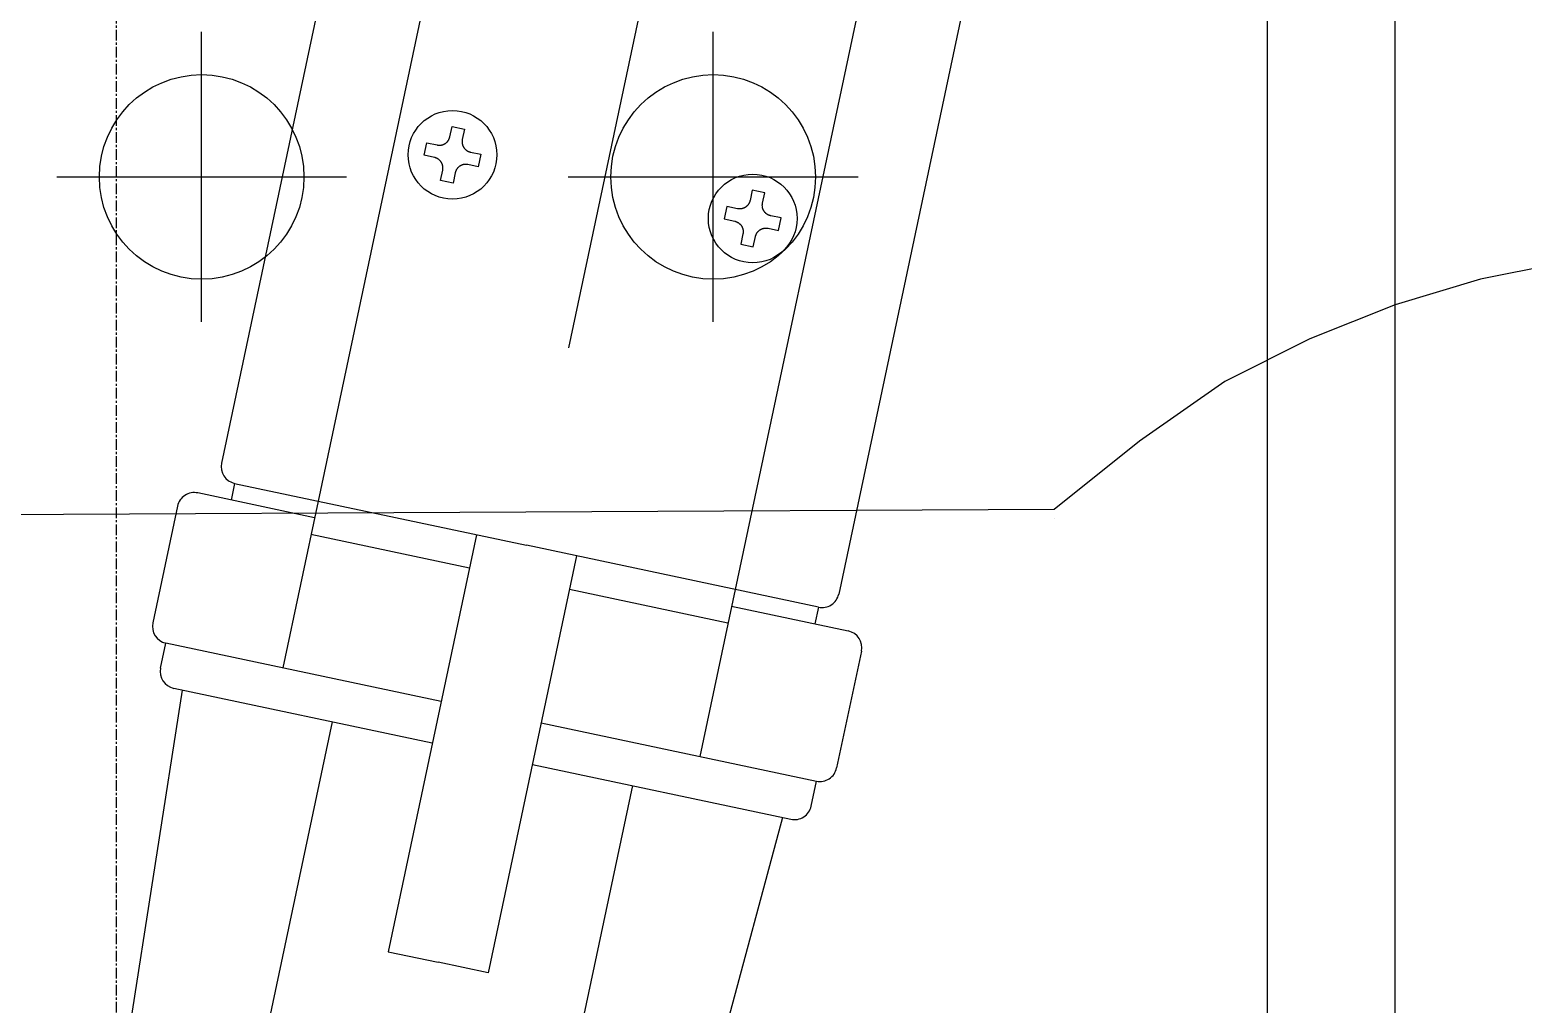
# Model space of a CAD drawing. Extents: x -668440 to 1010955, y -1678500 to 210463.
# Drawn here: x -319304 to -317552, y -898649 to -897506 of the extents above; entities that cross this region are included whole.
import ezdxf

# ---------------------------------------------------------------- set-up
doc = ezdxf.new("R2010")
doc.units = 0
doc.header["$MEASUREMENT"] = 0
doc.linetypes.add('CENTER', pattern=[2, 1.25, -0.25, 0.25, -0.25])
doc.layers.get('0').update_dxf_attribs({"color": 3, "linetype": 'CONTINUOUS'})
for name, color, linetype in [('100', 5, 'CENTER'), ('BOLT', 4, 'CONTINUOUS'), ('C400-R25-6M22_d', 7, 'CONTINUOUS'), ('chole', 7, 'CONTINUOUS'), ('COL_H-300x300x10x15x13', 7, 'CONTINUOUS'), ('cwr_d', 7, 'CONTINUOUS'), ('注記', 3, 'CONTINUOUS')]:
    doc.layers.add(name, color=color, linetype=linetype)

# ---------------------------------------------------------------- blocks, each defined once
blk = doc.blocks.new('tc02')
at = {"layer": '注記', "color": 4}
blk.add_line((-18602.46, 32824.25), (-18602.46, 32699.28), dxfattribs=at)
at = {"layer": '注記', "color": 4, "linetype": 'Continuous'}
for p, q in [((-18639.46, 32787.62), (-18639.46, 32677.62)), ((-18565.46, 32787.62), (-18565.46, 32677.62)), ((-18627.46, 32765.62), (-18627.46, 32675.62)), ((-18577.46, 32765.62), (-18577.46, 32675.62)), ((-18621.21, 32721.87), (-18619.71, 32721.87)), ((-18621.21, 32720.62), (-18621.21, 32721.87)), ((-18619.71, 32721.87), (-18619.71, 32720.62)), ((-18583.71, 32721.87), (-18585.21, 32721.87)), ((-18585.21, 32721.87), (-18585.21, 32720.62)), ((-18583.71, 32720.62), (-18583.71, 32721.87)), ((-18621.55, 32719.75), (-18621.53, 32719.78)), ((-18621.53, 32719.78), (-18621.51, 32719.8)), ((-18621.51, 32719.8), (-18621.49, 32719.82)), ((-18621.49, 32719.82), (-18621.47, 32719.85)), ((-18621.47, 32719.85), (-18621.46, 32719.87)), ((-18621.46, 32719.87), (-18621.44, 32719.9)), ((-18621.44, 32719.9), (-18621.42, 32719.92)), ((-18621.42, 32719.92), (-18621.4, 32719.95)), ((-18621.4, 32719.95), (-18621.39, 32719.97)), ((-18621.39, 32719.97), (-18621.37, 32720)), ((-18621.37, 32720), (-18621.36, 32720.03)), ((-18621.36, 32720.03), (-18621.34, 32720.05)), ((-18621.34, 32720.05), (-18621.33, 32720.08)), ((-18621.33, 32720.08), (-18621.32, 32720.11)), ((-18621.32, 32720.11), (-18621.31, 32720.14)), ((-18621.31, 32720.14), (-18621.29, 32720.17)), ((-18621.29, 32720.17), (-18621.28, 32720.2)), ((-18621.28, 32720.2), (-18621.27, 32720.22)), ((-18621.27, 32720.22), (-18621.26, 32720.25)), ((-18621.26, 32720.28), (-18621.25, 32720.31)), ((-18621.26, 32720.25), (-18621.26, 32720.28)), ((-18621.25, 32720.31), (-18621.24, 32720.34)), ((-18621.24, 32720.34), (-18621.23, 32720.37)), ((-18621.23, 32720.4), (-18621.22, 32720.43)), ((-18621.23, 32720.37), (-18621.23, 32720.4)), ((-18621.22, 32720.49), (-18621.21, 32720.53)), ((-18621.22, 32720.46), (-18621.22, 32720.49)), ((-18621.22, 32720.43), (-18621.22, 32720.46)), ((-18621.21, 32720.59), (-18621.21, 32720.62)), ((-18621.21, 32720.56), (-18621.21, 32720.59)), ((-18621.21, 32720.53), (-18621.21, 32720.56)), ((-18619.71, 32720.62), (-18619.71, 32720.59)), ((-18619.71, 32720.59), (-18619.71, 32720.56)), ((-18619.71, 32720.56), (-18619.71, 32720.52)), ((-18619.71, 32720.52), (-18619.7, 32720.49)), ((-18619.7, 32720.49), (-18619.7, 32720.46)), ((-18619.7, 32720.46), (-18619.7, 32720.43)), ((-18619.7, 32720.43), (-18619.69, 32720.4)), ((-18619.69, 32720.4), (-18619.69, 32720.37)), ((-18619.69, 32720.37), (-18619.68, 32720.34)), ((-18619.68, 32720.34), (-18619.67, 32720.31)), ((-18619.67, 32720.31), (-18619.67, 32720.28)), ((-18619.67, 32720.28), (-18619.66, 32720.25)), ((-18619.66, 32720.25), (-18619.65, 32720.22)), ((-18619.65, 32720.22), (-18619.64, 32720.2)), ((-18619.64, 32720.2), (-18619.63, 32720.17)), ((-18619.63, 32720.17), (-18619.62, 32720.14)), ((-18619.62, 32720.14), (-18619.6, 32720.11)), ((-18619.6, 32720.11), (-18619.59, 32720.08)), ((-18619.59, 32720.08), (-18619.58, 32720.05)), ((-18619.58, 32720.05), (-18619.56, 32720.03)), ((-18619.56, 32720.03), (-18619.55, 32720)), ((-18619.55, 32720), (-18619.53, 32719.97)), ((-18619.53, 32719.97), (-18619.52, 32719.95)), ((-18619.52, 32719.95), (-18619.5, 32719.92)), ((-18619.5, 32719.92), (-18619.48, 32719.9)), ((-18619.48, 32719.9), (-18619.46, 32719.87)), ((-18619.46, 32719.87), (-18619.45, 32719.85)), ((-18619.45, 32719.85), (-18619.43, 32719.82)), ((-18619.43, 32719.82), (-18619.41, 32719.8)), ((-18619.41, 32719.8), (-18619.39, 32719.78)), ((-18619.39, 32719.78), (-18619.37, 32719.75)), ((-18585.53, 32719.78), (-18585.55, 32719.75)), ((-18585.51, 32719.8), (-18585.53, 32719.78)), ((-18585.49, 32719.82), (-18585.51, 32719.8)), ((-18585.47, 32719.85), (-18585.49, 32719.82)), ((-18585.46, 32719.87), (-18585.47, 32719.85)), ((-18585.44, 32719.9), (-18585.46, 32719.87)), ((-18585.42, 32719.92), (-18585.44, 32719.9)), ((-18585.4, 32719.95), (-18585.42, 32719.92)), ((-18585.39, 32719.97), (-18585.4, 32719.95)), ((-18585.37, 32720), (-18585.39, 32719.97)), ((-18585.36, 32720.03), (-18585.37, 32720)), ((-18585.34, 32720.05), (-18585.36, 32720.03)), ((-18585.33, 32720.08), (-18585.34, 32720.05)), ((-18585.32, 32720.11), (-18585.33, 32720.08)), ((-18585.31, 32720.14), (-18585.32, 32720.11)), ((-18585.29, 32720.17), (-18585.31, 32720.14)), ((-18585.28, 32720.2), (-18585.29, 32720.17)), ((-18585.27, 32720.22), (-18585.28, 32720.2)), ((-18585.26, 32720.25), (-18585.27, 32720.22)), ((-18585.25, 32720.31), (-18585.26, 32720.28)), ((-18585.26, 32720.28), (-18585.26, 32720.25)), ((-18585.24, 32720.34), (-18585.25, 32720.31)), ((-18585.23, 32720.37), (-18585.24, 32720.34)), ((-18585.22, 32720.43), (-18585.23, 32720.4)), ((-18585.23, 32720.4), (-18585.23, 32720.37)), ((-18585.21, 32720.53), (-18585.22, 32720.49)), ((-18585.22, 32720.49), (-18585.22, 32720.46)), ((-18585.22, 32720.46), (-18585.22, 32720.43)), ((-18585.21, 32720.62), (-18585.21, 32720.59)), ((-18585.21, 32720.59), (-18585.21, 32720.56)), ((-18585.21, 32720.56), (-18585.21, 32720.53)), ((-18583.71, 32720.59), (-18583.71, 32720.62)), ((-18583.71, 32720.56), (-18583.71, 32720.59)), ((-18583.71, 32720.52), (-18583.71, 32720.56)), ((-18583.7, 32720.49), (-18583.71, 32720.52)), ((-18583.7, 32720.46), (-18583.7, 32720.49)), ((-18583.7, 32720.43), (-18583.7, 32720.46)), ((-18583.69, 32720.4), (-18583.7, 32720.43)), ((-18583.69, 32720.37), (-18583.69, 32720.4)), ((-18583.68, 32720.34), (-18583.69, 32720.37)), ((-18583.67, 32720.31), (-18583.68, 32720.34)), ((-18583.67, 32720.28), (-18583.67, 32720.31)), ((-18583.66, 32720.25), (-18583.67, 32720.28)), ((-18583.65, 32720.22), (-18583.66, 32720.25)), ((-18583.64, 32720.2), (-18583.65, 32720.22)), ((-18583.63, 32720.17), (-18583.64, 32720.2)), ((-18583.62, 32720.14), (-18583.63, 32720.17)), ((-18583.6, 32720.11), (-18583.62, 32720.14)), ((-18583.59, 32720.08), (-18583.6, 32720.11)), ((-18583.58, 32720.05), (-18583.59, 32720.08)), ((-18583.56, 32720.03), (-18583.58, 32720.05)), ((-18583.55, 32720), (-18583.56, 32720.03)), ((-18583.53, 32719.97), (-18583.55, 32720)), ((-18583.52, 32719.95), (-18583.53, 32719.97)), ((-18583.5, 32719.92), (-18583.52, 32719.95)), ((-18583.48, 32719.9), (-18583.5, 32719.92)), ((-18583.46, 32719.87), (-18583.48, 32719.9)), ((-18583.45, 32719.85), (-18583.46, 32719.87)), ((-18583.43, 32719.82), (-18583.45, 32719.85)), ((-18583.41, 32719.8), (-18583.43, 32719.82)), ((-18583.39, 32719.78), (-18583.41, 32719.8)), ((-18583.37, 32719.75), (-18583.39, 32719.78)), ((-18623.71, 32717.87), (-18623.71, 32719.37)), ((-18623.71, 32719.37), (-18622.46, 32719.37)), ((-18622.46, 32719.37), (-18622.43, 32719.37)), ((-18622.43, 32719.37), (-18622.4, 32719.37)), ((-18622.4, 32719.37), (-18622.37, 32719.37)), ((-18622.37, 32719.37), (-18622.34, 32719.37)), ((-18622.34, 32719.37), (-18622.31, 32719.38)), ((-18622.31, 32719.38), (-18622.28, 32719.38)), ((-18622.28, 32719.38), (-18622.25, 32719.39)), ((-18622.25, 32719.39), (-18622.22, 32719.39)), ((-18622.22, 32719.39), (-18622.19, 32719.4)), ((-18622.19, 32719.4), (-18622.16, 32719.4)), ((-18622.16, 32719.4), (-18622.13, 32719.41)), ((-18622.13, 32719.41), (-18622.1, 32719.42)), ((-18622.1, 32719.42), (-18622.07, 32719.43)), ((-18622.07, 32719.43), (-18622.04, 32719.44)), ((-18622.04, 32719.44), (-18622.01, 32719.45)), ((-18622.01, 32719.45), (-18621.98, 32719.46)), ((-18621.98, 32719.46), (-18621.95, 32719.47)), ((-18621.95, 32719.47), (-18621.93, 32719.49)), ((-18621.93, 32719.49), (-18621.9, 32719.5)), ((-18621.9, 32719.5), (-18621.87, 32719.51)), ((-18621.87, 32719.51), (-18621.84, 32719.53)), ((-18621.84, 32719.53), (-18621.82, 32719.54)), ((-18621.82, 32719.54), (-18621.79, 32719.56)), ((-18621.79, 32719.56), (-18621.77, 32719.58)), ((-18621.77, 32719.58), (-18621.74, 32719.59)), ((-18621.74, 32719.59), (-18621.72, 32719.61)), ((-18621.72, 32719.61), (-18621.69, 32719.63)), ((-18621.69, 32719.63), (-18621.67, 32719.65)), ((-18621.67, 32719.65), (-18621.64, 32719.67)), ((-18621.64, 32719.67), (-18621.62, 32719.69)), ((-18621.62, 32719.69), (-18621.6, 32719.71)), ((-18621.6, 32719.71), (-18621.58, 32719.73)), ((-18621.58, 32719.73), (-18621.55, 32719.75)), ((-18619.37, 32719.75), (-18619.34, 32719.73)), ((-18619.34, 32719.73), (-18619.32, 32719.71)), ((-18619.32, 32719.71), (-18619.3, 32719.69)), ((-18619.3, 32719.69), (-18619.28, 32719.67)), ((-18619.28, 32719.67), (-18619.25, 32719.65)), ((-18619.25, 32719.65), (-18619.23, 32719.63)), ((-18619.23, 32719.63), (-18619.21, 32719.61)), ((-18619.21, 32719.61), (-18619.18, 32719.59)), ((-18619.18, 32719.59), (-18619.16, 32719.58)), ((-18619.16, 32719.58), (-18619.13, 32719.56)), ((-18619.13, 32719.56), (-18619.1, 32719.54)), ((-18619.1, 32719.54), (-18619.08, 32719.53)), ((-18619.08, 32719.53), (-18619.05, 32719.51)), ((-18619.05, 32719.51), (-18619.02, 32719.5)), ((-18619.02, 32719.5), (-18618.99, 32719.49)), ((-18618.99, 32719.49), (-18618.97, 32719.47)), ((-18618.97, 32719.47), (-18618.94, 32719.46)), ((-18618.94, 32719.46), (-18618.91, 32719.45)), ((-18618.91, 32719.45), (-18618.88, 32719.44)), ((-18618.88, 32719.44), (-18618.85, 32719.43)), ((-18618.85, 32719.43), (-18618.82, 32719.42)), ((-18618.82, 32719.42), (-18618.79, 32719.41)), ((-18618.79, 32719.41), (-18618.76, 32719.4)), ((-18618.76, 32719.4), (-18618.73, 32719.4)), ((-18618.73, 32719.4), (-18618.7, 32719.39)), ((-18618.7, 32719.39), (-18618.67, 32719.39)), ((-18618.67, 32719.39), (-18618.64, 32719.38)), ((-18618.64, 32719.38), (-18618.61, 32719.38)), ((-18618.61, 32719.38), (-18618.58, 32719.37)), ((-18618.58, 32719.37), (-18618.55, 32719.37)), ((-18618.55, 32719.37), (-18618.52, 32719.37)), ((-18618.52, 32719.37), (-18618.49, 32719.37)), ((-18618.49, 32719.37), (-18618.46, 32719.37)), ((-18618.46, 32719.37), (-18617.21, 32719.37)), ((-18617.21, 32719.37), (-18617.21, 32717.87)), ((-18586.46, 32719.37), (-18587.71, 32719.37)), ((-18587.71, 32719.37), (-18587.71, 32717.87)), ((-18586.43, 32719.37), (-18586.46, 32719.37)), ((-18586.4, 32719.37), (-18586.43, 32719.37)), ((-18586.37, 32719.37), (-18586.4, 32719.37)), ((-18586.34, 32719.37), (-18586.37, 32719.37)), ((-18586.31, 32719.38), (-18586.34, 32719.37)), ((-18586.28, 32719.38), (-18586.31, 32719.38)), ((-18586.25, 32719.39), (-18586.28, 32719.38)), ((-18586.22, 32719.39), (-18586.25, 32719.39)), ((-18586.19, 32719.4), (-18586.22, 32719.39)), ((-18586.16, 32719.4), (-18586.19, 32719.4)), ((-18586.13, 32719.41), (-18586.16, 32719.4)), ((-18586.1, 32719.42), (-18586.13, 32719.41)), ((-18586.07, 32719.43), (-18586.1, 32719.42)), ((-18586.04, 32719.44), (-18586.07, 32719.43)), ((-18586.01, 32719.45), (-18586.04, 32719.44)), ((-18585.98, 32719.46), (-18586.01, 32719.45)), ((-18585.95, 32719.47), (-18585.98, 32719.46)), ((-18585.93, 32719.49), (-18585.95, 32719.47)), ((-18585.9, 32719.5), (-18585.93, 32719.49)), ((-18585.87, 32719.51), (-18585.9, 32719.5)), ((-18585.84, 32719.53), (-18585.87, 32719.51)), ((-18585.82, 32719.54), (-18585.84, 32719.53)), ((-18585.79, 32719.56), (-18585.82, 32719.54)), ((-18585.77, 32719.58), (-18585.79, 32719.56)), ((-18585.74, 32719.59), (-18585.77, 32719.58)), ((-18585.72, 32719.61), (-18585.74, 32719.59)), ((-18585.69, 32719.63), (-18585.72, 32719.61)), ((-18585.67, 32719.65), (-18585.69, 32719.63)), ((-18585.64, 32719.67), (-18585.67, 32719.65)), ((-18585.62, 32719.69), (-18585.64, 32719.67)), ((-18585.6, 32719.71), (-18585.62, 32719.69)), ((-18585.58, 32719.73), (-18585.6, 32719.71)), ((-18585.55, 32719.75), (-18585.58, 32719.73)), ((-18583.34, 32719.73), (-18583.37, 32719.75)), ((-18583.32, 32719.71), (-18583.34, 32719.73)), ((-18583.3, 32719.69), (-18583.32, 32719.71)), ((-18583.28, 32719.67), (-18583.3, 32719.69)), ((-18583.25, 32719.65), (-18583.28, 32719.67)), ((-18583.23, 32719.63), (-18583.25, 32719.65)), ((-18583.21, 32719.61), (-18583.23, 32719.63)), ((-18583.18, 32719.59), (-18583.21, 32719.61)), ((-18583.16, 32719.58), (-18583.18, 32719.59)), ((-18583.13, 32719.56), (-18583.16, 32719.58)), ((-18583.1, 32719.54), (-18583.13, 32719.56)), ((-18583.08, 32719.53), (-18583.1, 32719.54)), ((-18583.05, 32719.51), (-18583.08, 32719.53)), ((-18583.02, 32719.5), (-18583.05, 32719.51)), ((-18582.99, 32719.49), (-18583.02, 32719.5)), ((-18582.97, 32719.47), (-18582.99, 32719.49)), ((-18582.94, 32719.46), (-18582.97, 32719.47)), ((-18582.91, 32719.45), (-18582.94, 32719.46)), ((-18582.88, 32719.44), (-18582.91, 32719.45)), ((-18582.85, 32719.43), (-18582.88, 32719.44)), ((-18582.82, 32719.42), (-18582.85, 32719.43)), ((-18582.79, 32719.41), (-18582.82, 32719.42)), ((-18582.76, 32719.4), (-18582.79, 32719.41)), ((-18582.73, 32719.4), (-18582.76, 32719.4)), ((-18582.7, 32719.39), (-18582.73, 32719.4)), ((-18582.67, 32719.39), (-18582.7, 32719.39)), ((-18582.64, 32719.38), (-18582.67, 32719.39)), ((-18582.61, 32719.38), (-18582.64, 32719.38)), ((-18582.58, 32719.37), (-18582.61, 32719.38)), ((-18582.55, 32719.37), (-18582.58, 32719.37)), ((-18582.52, 32719.37), (-18582.55, 32719.37)), ((-18582.49, 32719.37), (-18582.52, 32719.37)), ((-18582.46, 32719.37), (-18582.49, 32719.37)), ((-18581.21, 32719.37), (-18582.46, 32719.37)), ((-18581.21, 32717.87), (-18581.21, 32719.37)), ((-18622.46, 32717.87), (-18623.71, 32717.87)), ((-18622.43, 32717.87), (-18622.46, 32717.87)), ((-18622.4, 32717.87), (-18622.43, 32717.87)), ((-18622.37, 32717.86), (-18622.4, 32717.87)), ((-18622.34, 32717.86), (-18622.37, 32717.86)), ((-18622.31, 32717.86), (-18622.34, 32717.86)), ((-18622.28, 32717.85), (-18622.31, 32717.86)), ((-18622.25, 32717.85), (-18622.28, 32717.85)), ((-18622.22, 32717.84), (-18622.25, 32717.85)), ((-18622.19, 32717.84), (-18622.22, 32717.84)), ((-18622.16, 32717.83), (-18622.19, 32717.84)), ((-18622.13, 32717.82), (-18622.16, 32717.83)), ((-18622.1, 32717.81), (-18622.13, 32717.82)), ((-18622.07, 32717.8), (-18622.1, 32717.81)), ((-18622.04, 32717.79), (-18622.07, 32717.8)), ((-18622.01, 32717.78), (-18622.04, 32717.79)), ((-18621.98, 32717.77), (-18622.01, 32717.78)), ((-18621.95, 32717.76), (-18621.98, 32717.77)), ((-18621.93, 32717.75), (-18621.95, 32717.76)), ((-18621.9, 32717.73), (-18621.93, 32717.75)), ((-18621.87, 32717.72), (-18621.9, 32717.73)), ((-18621.84, 32717.7), (-18621.87, 32717.72)), ((-18621.82, 32717.69), (-18621.84, 32717.7)), ((-18621.79, 32717.67), (-18621.82, 32717.69)), ((-18621.77, 32717.66), (-18621.79, 32717.67)), ((-18621.74, 32717.64), (-18621.77, 32717.66)), ((-18621.72, 32717.62), (-18621.74, 32717.64)), ((-18621.69, 32717.6), (-18621.72, 32717.62)), ((-18621.67, 32717.58), (-18621.69, 32717.6)), ((-18621.64, 32717.56), (-18621.67, 32717.58)), ((-18621.62, 32717.54), (-18621.64, 32717.56)), ((-18621.6, 32717.52), (-18621.62, 32717.54)), ((-18621.58, 32717.5), (-18621.6, 32717.52)), ((-18621.55, 32717.48), (-18621.58, 32717.5)), ((-18621.53, 32717.46), (-18621.55, 32717.48)), ((-18621.51, 32717.43), (-18621.53, 32717.46)), ((-18621.49, 32717.41), (-18621.51, 32717.43)), ((-18621.47, 32717.39), (-18621.49, 32717.41)), ((-18621.46, 32717.36), (-18621.47, 32717.39)), ((-18621.44, 32717.34), (-18621.46, 32717.36)), ((-18621.42, 32717.31), (-18621.44, 32717.34)), ((-18621.4, 32717.29), (-18621.42, 32717.31)), ((-18621.39, 32717.26), (-18621.4, 32717.29)), ((-18621.37, 32717.23), (-18621.39, 32717.26)), ((-18621.36, 32717.21), (-18621.37, 32717.23)), ((-18621.34, 32717.18), (-18621.36, 32717.21)), ((-18621.33, 32717.15), (-18621.34, 32717.18)), ((-18621.32, 32717.12), (-18621.33, 32717.15)), ((-18621.31, 32717.09), (-18621.32, 32717.12)), ((-18621.29, 32717.07), (-18621.31, 32717.09)), ((-18621.28, 32717.04), (-18621.29, 32717.07)), ((-18621.27, 32717.01), (-18621.28, 32717.04)), ((-18621.26, 32716.98), (-18621.27, 32717.01)), ((-18621.26, 32716.95), (-18621.26, 32716.98)), ((-18621.25, 32716.92), (-18621.26, 32716.95)), ((-18621.24, 32716.89), (-18621.25, 32716.92)), ((-18621.23, 32716.86), (-18621.24, 32716.89)), ((-18621.23, 32716.83), (-18621.23, 32716.86)), ((-18621.22, 32716.8), (-18621.23, 32716.83)), ((-18621.22, 32716.77), (-18621.22, 32716.8)), ((-18621.22, 32716.74), (-18621.22, 32716.77)), ((-18621.21, 32716.71), (-18621.22, 32716.74)), ((-18621.21, 32716.68), (-18621.21, 32716.71)), ((-18621.21, 32716.65), (-18621.21, 32716.68)), ((-18621.21, 32716.62), (-18621.21, 32716.65)), ((-18621.21, 32715.37), (-18621.21, 32716.62)), ((-18619.7, 32716.74), (-18619.71, 32716.71)), ((-18619.71, 32716.71), (-18619.71, 32716.68)), ((-18619.71, 32716.68), (-18619.71, 32716.65)), ((-18619.71, 32716.65), (-18619.71, 32716.62)), ((-18619.71, 32716.62), (-18619.71, 32715.37)), ((-18619.69, 32716.83), (-18619.7, 32716.8)), ((-18619.7, 32716.8), (-18619.7, 32716.77)), ((-18619.7, 32716.77), (-18619.7, 32716.74)), ((-18619.68, 32716.89), (-18619.69, 32716.86)), ((-18619.69, 32716.86), (-18619.69, 32716.83)), ((-18619.67, 32716.92), (-18619.68, 32716.89)), ((-18619.66, 32716.98), (-18619.67, 32716.95)), ((-18619.67, 32716.95), (-18619.67, 32716.92)), ((-18619.65, 32717.01), (-18619.66, 32716.98)), ((-18619.64, 32717.04), (-18619.65, 32717.01)), ((-18619.63, 32717.07), (-18619.64, 32717.04)), ((-18619.62, 32717.09), (-18619.63, 32717.07)), ((-18619.6, 32717.12), (-18619.62, 32717.09)), ((-18619.59, 32717.15), (-18619.6, 32717.12)), ((-18619.58, 32717.18), (-18619.59, 32717.15)), ((-18619.56, 32717.21), (-18619.58, 32717.18)), ((-18619.55, 32717.23), (-18619.56, 32717.21)), ((-18619.53, 32717.26), (-18619.55, 32717.23)), ((-18619.52, 32717.29), (-18619.53, 32717.26)), ((-18619.5, 32717.31), (-18619.52, 32717.29)), ((-18619.48, 32717.34), (-18619.5, 32717.31)), ((-18619.46, 32717.36), (-18619.48, 32717.34)), ((-18619.45, 32717.39), (-18619.46, 32717.36)), ((-18619.43, 32717.41), (-18619.45, 32717.39)), ((-18619.41, 32717.43), (-18619.43, 32717.41)), ((-18619.39, 32717.46), (-18619.41, 32717.43)), ((-18619.37, 32717.48), (-18619.39, 32717.46)), ((-18619.34, 32717.5), (-18619.37, 32717.48)), ((-18619.32, 32717.52), (-18619.34, 32717.5)), ((-18619.3, 32717.54), (-18619.32, 32717.52)), ((-18619.28, 32717.56), (-18619.3, 32717.54)), ((-18619.25, 32717.58), (-18619.28, 32717.56)), ((-18619.23, 32717.6), (-18619.25, 32717.58)), ((-18619.21, 32717.62), (-18619.23, 32717.6)), ((-18619.18, 32717.64), (-18619.21, 32717.62)), ((-18619.16, 32717.66), (-18619.18, 32717.64)), ((-18619.13, 32717.67), (-18619.16, 32717.66)), ((-18619.1, 32717.69), (-18619.13, 32717.67)), ((-18619.08, 32717.7), (-18619.1, 32717.69)), ((-18619.05, 32717.72), (-18619.08, 32717.7)), ((-18619.02, 32717.73), (-18619.05, 32717.72)), ((-18618.99, 32717.75), (-18619.02, 32717.73)), ((-18618.97, 32717.76), (-18618.99, 32717.75)), ((-18618.94, 32717.77), (-18618.97, 32717.76)), ((-18618.91, 32717.78), (-18618.94, 32717.77)), ((-18618.88, 32717.79), (-18618.91, 32717.78)), ((-18618.85, 32717.8), (-18618.88, 32717.79)), ((-18618.82, 32717.81), (-18618.85, 32717.8)), ((-18618.79, 32717.82), (-18618.82, 32717.81)), ((-18618.76, 32717.83), (-18618.79, 32717.82)), ((-18618.73, 32717.84), (-18618.76, 32717.83)), ((-18618.7, 32717.84), (-18618.73, 32717.84)), ((-18618.67, 32717.85), (-18618.7, 32717.84)), ((-18618.64, 32717.85), (-18618.67, 32717.85)), ((-18618.61, 32717.86), (-18618.64, 32717.85)), ((-18618.58, 32717.86), (-18618.61, 32717.86)), ((-18618.55, 32717.86), (-18618.58, 32717.86)), ((-18618.52, 32717.87), (-18618.55, 32717.86)), ((-18618.49, 32717.87), (-18618.52, 32717.87)), ((-18618.46, 32717.87), (-18618.49, 32717.87)), ((-18617.21, 32717.87), (-18618.46, 32717.87)), ((-18587.71, 32717.87), (-18586.46, 32717.87)), ((-18586.46, 32717.87), (-18586.43, 32717.87)), ((-18586.43, 32717.87), (-18586.4, 32717.87)), ((-18586.4, 32717.87), (-18586.37, 32717.86)), ((-18586.37, 32717.86), (-18586.34, 32717.86)), ((-18586.34, 32717.86), (-18586.31, 32717.86)), ((-18586.31, 32717.86), (-18586.28, 32717.85)), ((-18586.28, 32717.85), (-18586.25, 32717.85)), ((-18586.25, 32717.85), (-18586.22, 32717.84)), ((-18586.22, 32717.84), (-18586.19, 32717.84)), ((-18586.19, 32717.84), (-18586.16, 32717.83)), ((-18586.16, 32717.83), (-18586.13, 32717.82)), ((-18586.13, 32717.82), (-18586.1, 32717.81)), ((-18586.1, 32717.81), (-18586.07, 32717.8)), ((-18586.07, 32717.8), (-18586.04, 32717.79)), ((-18586.04, 32717.79), (-18586.01, 32717.78)), ((-18586.01, 32717.78), (-18585.98, 32717.77)), ((-18585.98, 32717.77), (-18585.95, 32717.76)), ((-18585.95, 32717.76), (-18585.93, 32717.75)), ((-18585.93, 32717.75), (-18585.9, 32717.73)), ((-18585.9, 32717.73), (-18585.87, 32717.72)), ((-18585.87, 32717.72), (-18585.84, 32717.7)), ((-18585.84, 32717.7), (-18585.82, 32717.69)), ((-18585.82, 32717.69), (-18585.79, 32717.67)), ((-18585.79, 32717.67), (-18585.77, 32717.66)), ((-18585.77, 32717.66), (-18585.74, 32717.64)), ((-18585.74, 32717.64), (-18585.72, 32717.62)), ((-18585.72, 32717.62), (-18585.69, 32717.6)), ((-18585.69, 32717.6), (-18585.67, 32717.58)), ((-18585.67, 32717.58), (-18585.64, 32717.56)), ((-18585.64, 32717.56), (-18585.62, 32717.54)), ((-18585.62, 32717.54), (-18585.6, 32717.52)), ((-18585.6, 32717.52), (-18585.58, 32717.5)), ((-18585.58, 32717.5), (-18585.55, 32717.48)), ((-18585.55, 32717.48), (-18585.53, 32717.46)), ((-18585.53, 32717.46), (-18585.51, 32717.43)), ((-18585.51, 32717.43), (-18585.49, 32717.41)), ((-18585.49, 32717.41), (-18585.47, 32717.39)), ((-18585.47, 32717.39), (-18585.46, 32717.36)), ((-18585.46, 32717.36), (-18585.44, 32717.34)), ((-18585.44, 32717.34), (-18585.42, 32717.31)), ((-18585.42, 32717.31), (-18585.4, 32717.29)), ((-18585.4, 32717.29), (-18585.39, 32717.26)), ((-18585.39, 32717.26), (-18585.37, 32717.23)), ((-18585.37, 32717.23), (-18585.36, 32717.21)), ((-18585.36, 32717.21), (-18585.34, 32717.18)), ((-18585.34, 32717.18), (-18585.33, 32717.15)), ((-18585.33, 32717.15), (-18585.32, 32717.12)), ((-18585.32, 32717.12), (-18585.31, 32717.09)), ((-18585.31, 32717.09), (-18585.29, 32717.07)), ((-18585.29, 32717.07), (-18585.28, 32717.04)), ((-18585.28, 32717.04), (-18585.27, 32717.01)), ((-18585.27, 32717.01), (-18585.26, 32716.98)), ((-18585.26, 32716.98), (-18585.26, 32716.95)), ((-18585.26, 32716.95), (-18585.25, 32716.92)), ((-18585.25, 32716.92), (-18585.24, 32716.89)), ((-18585.24, 32716.89), (-18585.23, 32716.86)), ((-18585.23, 32716.86), (-18585.23, 32716.83)), ((-18585.23, 32716.83), (-18585.22, 32716.8)), ((-18585.22, 32716.8), (-18585.22, 32716.77)), ((-18585.22, 32716.77), (-18585.22, 32716.74)), ((-18585.22, 32716.74), (-18585.21, 32716.71)), ((-18585.21, 32716.71), (-18585.21, 32716.68)), ((-18585.21, 32716.68), (-18585.21, 32716.65)), ((-18585.21, 32716.65), (-18585.21, 32716.62)), ((-18585.21, 32716.62), (-18585.21, 32715.37)), ((-18583.71, 32716.71), (-18583.7, 32716.74)), ((-18583.71, 32716.68), (-18583.71, 32716.71)), ((-18583.71, 32716.65), (-18583.71, 32716.68)), ((-18583.71, 32716.62), (-18583.71, 32716.65)), ((-18583.71, 32715.37), (-18583.71, 32716.62)), ((-18583.7, 32716.8), (-18583.69, 32716.83)), ((-18583.7, 32716.77), (-18583.7, 32716.8)), ((-18583.7, 32716.74), (-18583.7, 32716.77)), ((-18583.69, 32716.86), (-18583.68, 32716.89)), ((-18583.69, 32716.83), (-18583.69, 32716.86)), ((-18583.68, 32716.89), (-18583.67, 32716.92)), ((-18583.67, 32716.95), (-18583.66, 32716.98)), ((-18583.67, 32716.92), (-18583.67, 32716.95)), ((-18583.66, 32716.98), (-18583.65, 32717.01)), ((-18583.65, 32717.01), (-18583.64, 32717.04)), ((-18583.64, 32717.04), (-18583.63, 32717.07)), ((-18583.63, 32717.07), (-18583.62, 32717.09)), ((-18583.62, 32717.09), (-18583.6, 32717.12)), ((-18583.6, 32717.12), (-18583.59, 32717.15)), ((-18583.59, 32717.15), (-18583.58, 32717.18)), ((-18583.58, 32717.18), (-18583.56, 32717.21)), ((-18583.56, 32717.21), (-18583.55, 32717.23)), ((-18583.55, 32717.23), (-18583.53, 32717.26)), ((-18583.53, 32717.26), (-18583.52, 32717.29)), ((-18583.52, 32717.29), (-18583.5, 32717.31)), ((-18583.5, 32717.31), (-18583.48, 32717.34)), ((-18583.48, 32717.34), (-18583.46, 32717.36)), ((-18583.46, 32717.36), (-18583.45, 32717.39)), ((-18583.45, 32717.39), (-18583.43, 32717.41)), ((-18583.43, 32717.41), (-18583.41, 32717.43)), ((-18583.41, 32717.43), (-18583.39, 32717.46)), ((-18583.39, 32717.46), (-18583.37, 32717.48)), ((-18583.37, 32717.48), (-18583.34, 32717.5)), ((-18583.34, 32717.5), (-18583.32, 32717.52)), ((-18583.32, 32717.52), (-18583.3, 32717.54)), ((-18583.3, 32717.54), (-18583.28, 32717.56)), ((-18583.28, 32717.56), (-18583.25, 32717.58)), ((-18583.25, 32717.58), (-18583.23, 32717.6)), ((-18583.23, 32717.6), (-18583.21, 32717.62)), ((-18583.21, 32717.62), (-18583.18, 32717.64)), ((-18583.18, 32717.64), (-18583.16, 32717.66)), ((-18583.16, 32717.66), (-18583.13, 32717.67)), ((-18583.13, 32717.67), (-18583.1, 32717.69)), ((-18583.1, 32717.69), (-18583.08, 32717.7)), ((-18583.08, 32717.7), (-18583.05, 32717.72)), ((-18583.05, 32717.72), (-18583.02, 32717.73)), ((-18583.02, 32717.73), (-18582.99, 32717.75)), ((-18582.99, 32717.75), (-18582.97, 32717.76)), ((-18582.97, 32717.76), (-18582.94, 32717.77)), ((-18582.94, 32717.77), (-18582.91, 32717.78)), ((-18582.91, 32717.78), (-18582.88, 32717.79)), ((-18582.88, 32717.79), (-18582.85, 32717.8)), ((-18582.85, 32717.8), (-18582.82, 32717.81)), ((-18582.82, 32717.81), (-18582.79, 32717.82)), ((-18582.79, 32717.82), (-18582.76, 32717.83)), ((-18582.76, 32717.83), (-18582.73, 32717.84)), ((-18582.73, 32717.84), (-18582.7, 32717.84)), ((-18582.7, 32717.84), (-18582.67, 32717.85)), ((-18582.67, 32717.85), (-18582.64, 32717.85)), ((-18582.64, 32717.85), (-18582.61, 32717.86)), ((-18582.61, 32717.86), (-18582.58, 32717.86)), ((-18582.58, 32717.86), (-18582.55, 32717.86)), ((-18582.55, 32717.86), (-18582.52, 32717.87)), ((-18582.52, 32717.87), (-18582.49, 32717.87)), ((-18582.49, 32717.87), (-18582.46, 32717.87)), ((-18582.46, 32717.87), (-18581.21, 32717.87)), ((-18619.71, 32715.37), (-18621.21, 32715.37)), ((-18585.21, 32715.37), (-18583.71, 32715.37)), ((-18637.46, 32675.62), (-18602.46, 32675.62)), ((-18637.46, 32675.62), (-18637.46, 32673.62)), ((-18627.46, 32675.62), (-18627.46, 32655.62)), ((-18608.46, 32675.62), (-18608.46, 32625.62)), ((-18567.46, 32675.62), (-18602.46, 32675.62)), ((-18596.46, 32675.62), (-18596.46, 32625.62)), ((-18577.46, 32675.62), (-18577.46, 32655.62)), ((-18567.46, 32675.62), (-18567.46, 32673.62)), ((-18627.46, 32673.62), (-18641.46, 32673.62)), ((-18577.46, 32673.62), (-18563.46, 32673.62)), ((-18643.46, 32671.62), (-18643.46, 32657.62)), ((-18608.46, 32671.62), (-18627.46, 32671.62)), ((-18596.46, 32671.62), (-18577.46, 32671.62)), ((-18561.46, 32671.62), (-18561.46, 32657.62)), ((-18608.46, 32655.62), (-18641.46, 32655.62)), ((-18641.46, 32652.62), (-18641.46, 32655.62)), ((-18596.46, 32655.62), (-18563.46, 32655.62)), ((-18563.46, 32652.62), (-18563.46, 32655.62)), ((-18608.46, 32650.62), (-18639.46, 32650.62)), ((-18638.46, 32650.62), (-18634.46, 32577.62)), ((-18620.46, 32650.62), (-18620.46, 32557.62)), ((-18596.46, 32650.62), (-18565.46, 32650.62)), ((-18584.46, 32650.62), (-18584.46, 32557.62)), ((-18566.46, 32650.62), (-18570.46, 32577.62)), ((-18608.46, 32625.62), (-18602.46, 32625.62)), ((-18596.46, 32625.62), (-18602.46, 32625.62))]:
    blk.add_line(p, q, dxfattribs=at)
for centre in [(-18620.46, 32718.62), (-18584.46, 32718.62)]:
    blk.add_circle(centre, 5.2, dxfattribs=at)
for centre, start, end in [((-18637.46, 32677.62), 180, 270), ((-18567.46, 32677.62), 270, 0), ((-18641.46, 32671.62), 90, 180), ((-18563.46, 32671.62), 0, 90), ((-18641.46, 32657.62), 180, 270), ((-18563.46, 32657.62), 270, 0), ((-18639.46, 32652.62), 180, 270), ((-18565.46, 32652.62), 270, 0)]:
    blk.add_arc(centre, 2, start, end, dxfattribs=at)
blk = doc.blocks.new('剛接合部C1Y')
at = {"layer": '100'}
blk.add_line((-198990.09265, -397002.59222), (-198990.09265, -393132.59222), dxfattribs=at)
at = {"layer": 'BOLT'}
for p, q in [((-198980.09265, -394409.59222), (-198980.09265, -394375.59222)), ((-198980.09265, -394409.59222), (-198980.09265, -394375.59222)), ((-198980.09265, -394409.59222), (-198980.09265, -394375.59222)), ((-198980.09265, -394409.59222), (-198980.09265, -394375.59222)), ((-198980.09265, -394409.59222), (-198980.09265, -394375.59222)), ((-198980.09265, -394409.59222), (-198980.09265, -394375.59222)), ((-198920.09265, -394409.59222), (-198920.09265, -394375.59222)), ((-198920.09265, -394409.59222), (-198920.09265, -394375.59222)), ((-198920.09265, -394409.59222), (-198920.09265, -394375.59222)), ((-198920.09265, -394409.59222), (-198920.09265, -394375.59222)), ((-198920.09265, -394409.59222), (-198920.09265, -394375.59222)), ((-198920.09265, -394409.59222), (-198920.09265, -394375.59222)), ((-198997.09265, -394392.59222), (-198963.09265, -394392.59222)), ((-198997.09265, -394392.59222), (-198963.09265, -394392.59222)), ((-198997.09265, -394392.59222), (-198963.09265, -394392.59222)), ((-198997.09265, -394392.59222), (-198963.09265, -394392.59222)), ((-198997.09265, -394392.59222), (-198963.09265, -394392.59222)), ((-198997.09265, -394392.59222), (-198963.09265, -394392.59222)), ((-198980.09265, -394392.59222), (-198980.09265, -394392.59222)), ((-198980.09265, -394392.59222), (-198980.09265, -394392.59222)), ((-198937.09265, -394392.59222), (-198903.09265, -394392.59222)), ((-198937.09265, -394392.59222), (-198903.09265, -394392.59222)), ((-198937.09265, -394392.59222), (-198903.09265, -394392.59222)), ((-198937.09265, -394392.59222), (-198903.09265, -394392.59222)), ((-198937.09265, -394392.59222), (-198903.09265, -394392.59222)), ((-198937.09265, -394392.59222), (-198903.09265, -394392.59222)), ((-198920.09265, -394392.59222), (-198920.09265, -394392.59222)), ((-198920.09265, -394392.59222), (-198920.09265, -394392.59222))]:
    blk.add_line(p, q, dxfattribs=at)
at = {"layer": 'C400-R25-6M22_d'}
for p, q in [((-198820.09265, -394402.59222), (-198830.09265, -394404.59222)), ((-198830.09265, -394404.59222), (-198840.09265, -394407.59222)), ((-198830.09265, -394404.59222), (-198830.09265, -394404.59222)), ((-198840.09265, -394407.59222), (-198850.09265, -394411.59222)), ((-198840.09265, -394407.59222), (-198840.09265, -394407.59222)), ((-198850.09265, -394411.59222), (-198860.09265, -394416.59222)), ((-198850.09265, -394411.59222), (-198850.09265, -394411.59222)), ((-198860.09265, -394416.59222), (-198870.09265, -394423.59222)), ((-198860.09265, -394416.59222), (-198860.09265, -394416.59222)), ((-198870.09265, -394423.59222), (-198880.09265, -394431.59222)), ((-198870.09265, -394423.59222), (-198870.09265, -394423.59222)), ((-198880.09265, -394431.59222), (-199080.09265, -394432.59222)), ((-198880.09265, -394431.59222), (-198880.09265, -394431.59222))]:
    blk.add_line(p, q, dxfattribs=at)
for centre in [(-198980.09265, -394392.59222), (-198920.09265, -394392.59222)]:
    blk.add_circle(centre, 12, dxfattribs=at)
at = {"layer": 'chole'}
for centre in [(-198980.09265, -394392.59222), (-198980.09265, -394392.59222), (-198920.09265, -394392.59222), (-198920.09265, -394392.59222)]:
    blk.add_circle(centre, 12, dxfattribs=at)
at = {"layer": 'COL_H-300x300x10x15x13'}
for p, q in [((-198855.09265, -394932.59222), (-198855.09265, -393815.59222)), ((-198840.09265, -394932.59222), (-198840.09265, -393815.59222))]:
    blk.add_line(p, q, dxfattribs=at)
at = {"layer": 'cwr_d'}
blk.add_line((-198880.09265, -394432.59222), (-198880.09265, -394432.59222), dxfattribs=at)
blk.add_line((-198880.09265, -394432.59222), (-198880.09265, -394432.59222), dxfattribs=at)
for centre in [(-198980.09265, -394392.59222), (-198980.09265, -394392.59222), (-198920.09265, -394392.59222), (-198920.09265, -394392.59222)]:
    blk.add_circle(centre, 12, dxfattribs=at)
at = {"rotation": 348.0238675557966}
blk.add_blockref('tc02', (-187524.75075, -430260.28802), dxfattribs=at)

msp = doc.modelspace()

# ---------------------------------------------------------------- block references
at = {"xscale": 10, "yscale": 10, "zscale": 10}
msp.add_blockref('剛接合部C1Y', (1670698.6842, 3046247.35843, 5600), dxfattribs=at)

doc.saveas('drawing.dxf')
